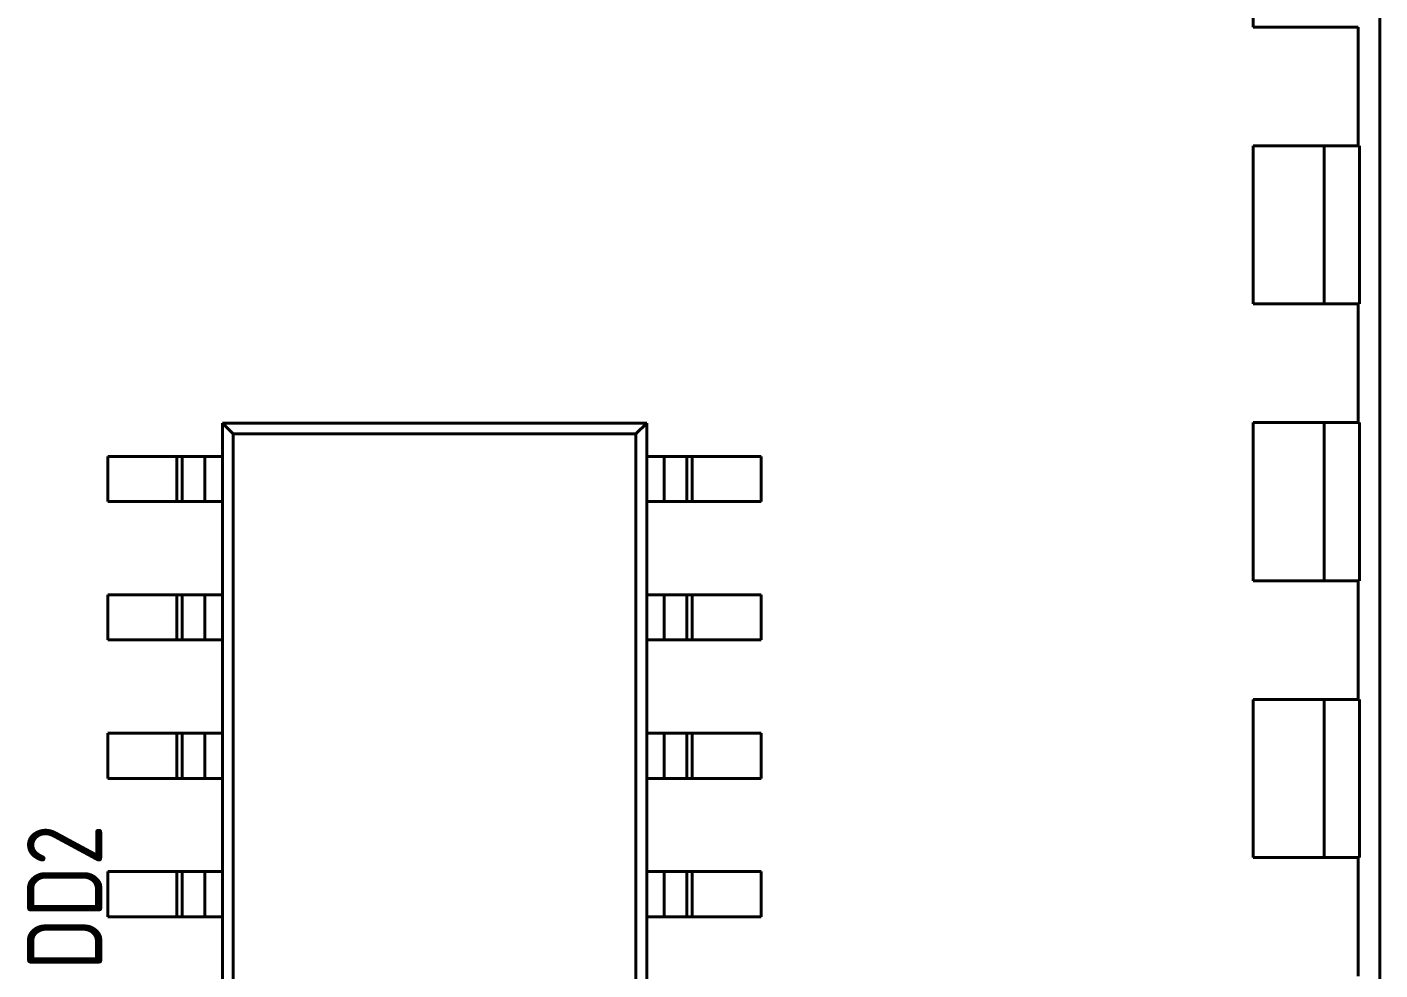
# Model space of a CAD drawing. Extents: x 193 to 1101, y 70 to 664.
# Drawn here: x 516.24 to 541.07, y 440.14 to 457.45 of the extents above; entities that cross this region are included whole.
import ezdxf

# ---------------------------------------------------------------- set-up
doc = ezdxf.new("R2010")
doc.units = 0
doc.header["$MEASUREMENT"] = 0
doc.layers.get('0').update_dxf_attribs({"linetype": 'CONTINUOUS'})
doc.layers.add('Основная', color=7, linetype='CONTINUOUS', lineweight=40)
doc.styles.add('GOST type A0', font='', dxfattribs={"oblique": 15, "height": 3.5})
doc.styles.get('GOST type A0').set_extended_font_data('GOST type A')

msp = doc.modelspace()

# ---------------------------------------------------------------- linework, layer by layer
at = {"layer": 'Основная'}
for p, q in [((541.072, 378.416), (541.072, 482.816)), ((541.072, 378.416), (541.072, 482.816)), ((538.746, 460.346), (538.746, 457.446)), ((538.746, 460.346), (538.746, 457.446)), ((538.746, 457.446), (540.672, 457.446)), ((538.746, 457.446), (540.672, 457.446)), ((540.672, 457.446), (540.672, 455.266)), ((540.672, 457.446), (540.672, 455.266)), ((540.672, 457.446), (540.672, 455.266)), ((540.672, 457.446), (540.672, 455.266)), ((540.672, 455.266), (538.746, 455.266)), ((538.746, 455.266), (538.746, 452.366)), ((538.746, 455.266), (538.79, 455.266)), ((538.746, 452.366), (538.746, 455.266)), ((540.672, 455.266), (538.746, 455.266)), ((538.746, 455.266), (538.746, 452.366)), ((538.746, 455.266), (538.79, 455.266)), ((538.746, 452.366), (538.746, 455.266)), ((538.79, 455.266), (538.92, 455.266)), ((538.79, 455.266), (538.92, 455.266)), ((538.92, 455.266), (539.128, 455.266)), ((538.92, 455.266), (539.128, 455.266)), ((539.128, 455.266), (539.396, 455.266)), ((539.128, 455.266), (539.396, 455.266)), ((539.396, 455.266), (539.71, 455.266)), ((539.396, 455.266), (539.71, 455.266)), ((539.71, 455.266), (540.046, 455.266)), ((539.71, 455.266), (540.046, 455.266)), ((540.046, 455.266), (540.698, 455.266)), ((540.046, 452.366), (540.046, 455.266)), ((540.046, 455.266), (540.698, 455.266)), ((540.046, 452.366), (540.046, 455.266)), ((540.698, 452.366), (540.698, 455.266)), ((540.698, 452.366), (540.698, 455.266)), ((538.746, 452.366), (540.672, 452.366)), ((538.746, 452.366), (538.79, 452.366)), ((538.746, 452.366), (540.672, 452.366)), ((538.746, 452.366), (538.79, 452.366)), ((538.79, 452.366), (538.92, 452.366)), ((538.79, 452.366), (538.92, 452.366)), ((538.92, 452.366), (539.128, 452.366)), ((538.92, 452.366), (539.128, 452.366)), ((539.128, 452.366), (539.396, 452.366)), ((539.128, 452.366), (539.396, 452.366)), ((539.396, 452.366), (539.71, 452.366)), ((539.396, 452.366), (539.71, 452.366)), ((539.71, 452.366), (540.046, 452.366)), ((539.71, 452.366), (540.046, 452.366)), ((540.046, 452.366), (540.698, 452.366)), ((540.046, 452.366), (540.698, 452.366)), ((540.672, 452.366), (540.672, 450.186)), ((540.672, 452.366), (540.672, 450.186)), ((540.672, 452.366), (540.672, 450.186)), ((540.672, 452.366), (540.672, 450.186)), ((540.672, 450.186), (538.746, 450.186)), ((538.746, 450.186), (538.746, 447.286)), ((538.746, 450.186), (538.79, 450.186)), ((538.746, 450.186), (538.746, 447.286)), ((540.672, 450.186), (538.746, 450.186)), ((538.746, 450.186), (538.746, 447.286)), ((538.746, 450.186), (538.79, 450.186)), ((538.746, 450.186), (538.746, 447.286)), ((538.79, 450.186), (538.92, 450.186)), ((538.79, 450.186), (538.92, 450.186)), ((538.92, 450.186), (539.128, 450.186)), ((538.92, 450.186), (539.128, 450.186)), ((539.128, 450.186), (539.396, 450.186)), ((539.128, 450.186), (539.396, 450.186)), ((539.396, 450.186), (539.71, 450.186)), ((539.396, 450.186), (539.71, 450.186)), ((539.71, 450.186), (540.046, 450.186)), ((539.71, 450.186), (540.046, 450.186)), ((540.046, 450.186), (540.698, 450.186)), ((540.046, 450.186), (540.046, 447.286)), ((540.046, 450.186), (540.698, 450.186)), ((540.046, 450.186), (540.046, 447.286)), ((540.698, 450.186), (540.698, 447.286)), ((540.698, 450.186), (540.698, 447.286)), ((527.616, 450.178), (519.826, 450.178)), ((519.826, 450.178), (519.826, 449.568)), ((519.826, 450.178), (520.024, 449.978)), ((519.826, 450.178), (527.616, 450.178)), ((519.826, 432.888), (519.826, 450.178)), ((527.616, 450.178), (519.826, 450.178)), ((519.826, 450.178), (519.826, 449.568)), ((519.826, 450.178), (520.024, 449.978)), ((519.826, 450.178), (527.616, 450.178)), ((519.826, 432.888), (519.826, 450.178)), ((520.024, 433.086), (520.024, 449.978)), ((520.024, 449.978), (527.416, 449.978)), ((520.024, 433.086), (520.024, 449.978)), ((520.024, 449.978), (527.416, 449.978)), ((527.416, 449.978), (527.616, 450.178)), ((527.416, 449.978), (527.616, 450.178)), ((527.416, 433.086), (527.416, 449.978)), ((527.416, 433.086), (527.416, 449.978)), ((527.616, 449.568), (527.616, 450.178)), ((527.616, 432.888), (527.616, 450.178)), ((527.616, 449.568), (527.616, 450.178)), ((527.616, 432.888), (527.616, 450.178)), ((517.726, 449.568), (517.726, 448.738)), ((518.99, 449.568), (517.726, 449.568)), ((517.726, 449.568), (517.726, 448.738)), ((517.726, 449.568), (518.99, 449.568)), ((517.726, 449.568), (517.726, 448.738)), ((518.99, 449.568), (517.726, 449.568)), ((517.726, 449.568), (517.726, 448.738)), ((517.726, 449.568), (518.99, 449.568)), ((519.09, 449.568), (518.99, 449.568)), ((518.99, 449.568), (519.016, 449.568)), ((518.99, 449.568), (518.99, 448.738)), ((519.09, 449.568), (518.99, 449.568)), ((518.99, 449.568), (519.016, 449.568)), ((518.99, 449.568), (518.99, 448.738)), ((519.016, 449.568), (519.04, 449.568)), ((519.016, 449.568), (519.04, 449.568)), ((519.04, 449.568), (519.06, 449.568)), ((519.04, 449.568), (519.06, 449.568)), ((519.06, 449.568), (519.076, 449.568)), ((519.06, 449.568), (519.076, 449.568)), ((519.076, 449.568), (519.086, 449.568)), ((519.076, 449.568), (519.086, 449.568)), ((519.086, 449.568), (519.09, 449.568)), ((519.086, 449.568), (519.09, 449.568)), ((519.506, 449.568), (519.09, 449.568)), ((519.09, 449.568), (519.09, 448.738)), ((519.09, 449.568), (519.104, 449.568)), ((519.506, 449.568), (519.09, 449.568)), ((519.09, 449.568), (519.09, 448.738)), ((519.09, 449.568), (519.104, 449.568)), ((519.104, 449.568), (519.146, 449.568)), ((519.104, 449.568), (519.146, 449.568)), ((519.146, 449.568), (519.212, 449.568)), ((519.146, 449.568), (519.212, 449.568)), ((519.212, 449.568), (519.298, 449.568)), ((519.212, 449.568), (519.298, 449.568)), ((519.298, 449.568), (519.398, 449.568)), ((519.298, 449.568), (519.398, 449.568)), ((519.398, 449.568), (519.506, 449.568)), ((519.398, 449.568), (519.506, 449.568)), ((519.826, 449.568), (519.506, 449.568)), ((519.506, 449.568), (519.826, 449.568)), ((519.506, 449.568), (519.506, 448.738)), ((519.826, 449.568), (519.506, 449.568)), ((519.506, 449.568), (519.826, 449.568)), ((519.506, 449.568), (519.506, 448.738)), ((519.826, 449.568), (519.826, 448.738)), ((519.826, 449.568), (519.826, 448.738)), ((527.936, 449.568), (527.616, 449.568)), ((527.616, 449.568), (527.936, 449.568)), ((527.616, 449.568), (527.616, 448.738)), ((527.936, 449.568), (527.616, 449.568)), ((527.616, 449.568), (527.936, 449.568)), ((527.616, 449.568), (527.616, 448.738)), ((528.35, 449.568), (527.936, 449.568)), ((527.936, 449.568), (528.042, 449.568)), ((527.936, 449.568), (527.936, 448.738)), ((528.35, 449.568), (527.936, 449.568)), ((527.936, 449.568), (528.042, 449.568)), ((527.936, 449.568), (527.936, 448.738)), ((528.042, 449.568), (528.142, 449.568)), ((528.042, 449.568), (528.142, 449.568)), ((528.142, 449.568), (528.228, 449.568)), ((528.142, 449.568), (528.228, 449.568)), ((528.228, 449.568), (528.294, 449.568)), ((528.228, 449.568), (528.294, 449.568)), ((528.294, 449.568), (528.336, 449.568)), ((528.294, 449.568), (528.336, 449.568)), ((528.336, 449.568), (528.35, 449.568)), ((528.336, 449.568), (528.35, 449.568)), ((528.45, 449.568), (528.35, 449.568)), ((528.35, 449.568), (528.354, 449.568)), ((528.35, 449.568), (528.35, 448.738)), ((528.45, 449.568), (528.35, 449.568)), ((528.35, 449.568), (528.354, 449.568)), ((528.35, 449.568), (528.35, 448.738)), ((528.354, 449.568), (528.364, 449.568)), ((528.354, 449.568), (528.364, 449.568)), ((528.364, 449.568), (528.38, 449.568)), ((528.364, 449.568), (528.38, 449.568)), ((528.38, 449.568), (528.4, 449.568)), ((528.38, 449.568), (528.4, 449.568)), ((528.4, 449.568), (528.424, 449.568)), ((528.4, 449.568), (528.424, 449.568)), ((528.424, 449.568), (528.45, 449.568)), ((528.424, 449.568), (528.45, 449.568)), ((529.716, 449.568), (528.45, 449.568)), ((528.45, 449.568), (529.716, 449.568)), ((528.45, 449.568), (528.45, 448.738)), ((529.716, 449.568), (528.45, 449.568)), ((528.45, 449.568), (529.716, 449.568)), ((528.45, 449.568), (528.45, 448.738)), ((529.716, 448.738), (529.716, 449.568)), ((529.716, 449.568), (529.716, 448.738)), ((529.716, 448.738), (529.716, 449.568)), ((529.716, 449.568), (529.716, 448.738)), ((517.726, 448.738), (518.99, 448.738)), ((517.726, 448.738), (518.99, 448.738)), ((517.726, 448.738), (518.99, 448.738)), ((517.726, 448.738), (518.99, 448.738)), ((518.99, 448.738), (519.09, 448.738)), ((518.99, 448.738), (519.016, 448.738)), ((518.99, 448.738), (519.09, 448.738)), ((518.99, 448.738), (519.016, 448.738)), ((519.016, 448.738), (519.04, 448.738)), ((519.016, 448.738), (519.04, 448.738)), ((519.04, 448.738), (519.06, 448.738)), ((519.04, 448.738), (519.06, 448.738)), ((519.06, 448.738), (519.076, 448.738)), ((519.06, 448.738), (519.076, 448.738)), ((519.076, 448.738), (519.086, 448.738)), ((519.076, 448.738), (519.086, 448.738)), ((519.086, 448.738), (519.09, 448.738)), ((519.086, 448.738), (519.09, 448.738)), ((519.09, 448.738), (519.506, 448.738)), ((519.09, 448.738), (519.104, 448.738)), ((519.09, 448.738), (519.506, 448.738)), ((519.09, 448.738), (519.104, 448.738)), ((519.104, 448.738), (519.146, 448.738)), ((519.104, 448.738), (519.146, 448.738)), ((519.146, 448.738), (519.212, 448.738)), ((519.146, 448.738), (519.212, 448.738)), ((519.212, 448.738), (519.298, 448.738)), ((519.212, 448.738), (519.298, 448.738)), ((519.298, 448.738), (519.398, 448.738)), ((519.298, 448.738), (519.398, 448.738)), ((519.398, 448.738), (519.506, 448.738)), ((519.398, 448.738), (519.506, 448.738)), ((519.506, 448.738), (519.826, 448.738)), ((519.506, 448.738), (519.826, 448.738)), ((519.506, 448.738), (519.826, 448.738)), ((519.506, 448.738), (519.826, 448.738)), ((519.826, 448.738), (519.826, 447.028)), ((519.826, 448.738), (519.826, 447.028)), ((527.616, 447.028), (527.616, 448.738)), ((527.616, 448.738), (527.936, 448.738)), ((527.616, 448.738), (527.936, 448.738)), ((527.616, 447.028), (527.616, 448.738)), ((527.616, 448.738), (527.936, 448.738)), ((527.616, 448.738), (527.936, 448.738)), ((527.936, 448.738), (528.35, 448.738)), ((527.936, 448.738), (528.042, 448.738)), ((527.936, 448.738), (528.35, 448.738)), ((527.936, 448.738), (528.042, 448.738)), ((528.042, 448.738), (528.142, 448.738)), ((528.042, 448.738), (528.142, 448.738)), ((528.142, 448.738), (528.228, 448.738)), ((528.142, 448.738), (528.228, 448.738)), ((528.228, 448.738), (528.294, 448.738)), ((528.228, 448.738), (528.294, 448.738)), ((528.294, 448.738), (528.336, 448.738)), ((528.294, 448.738), (528.336, 448.738)), ((528.336, 448.738), (528.35, 448.738)), ((528.336, 448.738), (528.35, 448.738)), ((528.35, 448.738), (528.45, 448.738)), ((528.35, 448.738), (528.354, 448.738)), ((528.35, 448.738), (528.45, 448.738)), ((528.35, 448.738), (528.354, 448.738)), ((528.354, 448.738), (528.364, 448.738)), ((528.354, 448.738), (528.364, 448.738)), ((528.364, 448.738), (528.38, 448.738)), ((528.364, 448.738), (528.38, 448.738)), ((528.38, 448.738), (528.4, 448.738)), ((528.38, 448.738), (528.4, 448.738)), ((528.4, 448.738), (528.424, 448.738)), ((528.4, 448.738), (528.424, 448.738)), ((528.424, 448.738), (528.45, 448.738)), ((528.424, 448.738), (528.45, 448.738)), ((528.45, 448.738), (529.716, 448.738)), ((528.45, 448.738), (529.716, 448.738)), ((528.45, 448.738), (529.716, 448.738)), ((528.45, 448.738), (529.716, 448.738)), ((538.746, 447.286), (540.672, 447.286)), ((538.746, 447.286), (538.79, 447.286)), ((538.746, 447.286), (540.672, 447.286)), ((538.746, 447.286), (538.79, 447.286)), ((538.79, 447.286), (538.92, 447.286)), ((538.79, 447.286), (538.92, 447.286)), ((538.92, 447.286), (539.128, 447.286)), ((538.92, 447.286), (539.128, 447.286)), ((539.128, 447.286), (539.396, 447.286)), ((539.128, 447.286), (539.396, 447.286)), ((539.396, 447.286), (539.71, 447.286)), ((539.396, 447.286), (539.71, 447.286)), ((539.71, 447.286), (540.046, 447.286)), ((539.71, 447.286), (540.046, 447.286)), ((540.046, 447.286), (540.698, 447.286)), ((540.046, 447.286), (540.698, 447.286)), ((540.672, 447.286), (540.672, 445.106)), ((540.672, 447.286), (540.672, 445.106)), ((540.672, 447.286), (540.672, 445.106)), ((540.672, 447.286), (540.672, 445.106)), ((518.99, 447.028), (517.726, 447.028)), ((517.726, 447.028), (517.726, 446.198)), ((517.726, 447.028), (517.726, 446.198)), ((517.726, 447.028), (518.99, 447.028)), ((518.99, 447.028), (517.726, 447.028)), ((517.726, 447.028), (517.726, 446.198)), ((517.726, 447.028), (517.726, 446.198)), ((517.726, 447.028), (518.99, 447.028)), ((519.09, 447.028), (518.99, 447.028)), ((518.99, 447.028), (519.016, 447.028)), ((518.99, 447.028), (518.99, 446.198)), ((519.09, 447.028), (518.99, 447.028)), ((518.99, 447.028), (519.016, 447.028)), ((518.99, 447.028), (518.99, 446.198)), ((519.016, 447.028), (519.04, 447.028)), ((519.016, 447.028), (519.04, 447.028)), ((519.04, 447.028), (519.06, 447.028)), ((519.04, 447.028), (519.06, 447.028)), ((519.06, 447.028), (519.076, 447.028)), ((519.06, 447.028), (519.076, 447.028)), ((519.076, 447.028), (519.086, 447.028)), ((519.076, 447.028), (519.086, 447.028)), ((519.086, 447.028), (519.09, 447.028)), ((519.086, 447.028), (519.09, 447.028)), ((519.506, 447.028), (519.09, 447.028)), ((519.09, 447.028), (519.09, 446.198)), ((519.09, 447.028), (519.104, 447.028)), ((519.506, 447.028), (519.09, 447.028)), ((519.09, 447.028), (519.09, 446.198)), ((519.09, 447.028), (519.104, 447.028)), ((519.104, 447.028), (519.146, 447.028)), ((519.104, 447.028), (519.146, 447.028)), ((519.146, 447.028), (519.212, 447.028)), ((519.146, 447.028), (519.212, 447.028)), ((519.212, 447.028), (519.298, 447.028)), ((519.212, 447.028), (519.298, 447.028)), ((519.298, 447.028), (519.398, 447.028)), ((519.298, 447.028), (519.398, 447.028)), ((519.398, 447.028), (519.506, 447.028)), ((519.398, 447.028), (519.506, 447.028)), ((519.826, 447.028), (519.506, 447.028)), ((519.506, 447.028), (519.826, 447.028)), ((519.506, 447.028), (519.506, 446.198)), ((519.826, 447.028), (519.506, 447.028)), ((519.506, 447.028), (519.826, 447.028)), ((519.506, 447.028), (519.506, 446.198)), ((519.826, 446.198), (519.826, 447.028)), ((519.826, 446.198), (519.826, 447.028)), ((527.936, 447.028), (527.616, 447.028)), ((527.616, 447.028), (527.936, 447.028)), ((527.616, 446.198), (527.616, 447.028)), ((527.936, 447.028), (527.616, 447.028)), ((527.616, 447.028), (527.936, 447.028)), ((527.616, 446.198), (527.616, 447.028)), ((528.35, 447.028), (527.936, 447.028)), ((527.936, 447.028), (528.042, 447.028)), ((527.936, 447.028), (527.936, 446.198)), ((528.35, 447.028), (527.936, 447.028)), ((527.936, 447.028), (528.042, 447.028)), ((527.936, 447.028), (527.936, 446.198)), ((528.042, 447.028), (528.142, 447.028)), ((528.042, 447.028), (528.142, 447.028)), ((528.142, 447.028), (528.228, 447.028)), ((528.142, 447.028), (528.228, 447.028)), ((528.228, 447.028), (528.294, 447.028)), ((528.228, 447.028), (528.294, 447.028)), ((528.294, 447.028), (528.336, 447.028)), ((528.294, 447.028), (528.336, 447.028)), ((528.336, 447.028), (528.35, 447.028)), ((528.336, 447.028), (528.35, 447.028)), ((528.45, 447.028), (528.35, 447.028)), ((528.35, 447.028), (528.354, 447.028)), ((528.35, 447.028), (528.35, 446.198)), ((528.45, 447.028), (528.35, 447.028)), ((528.35, 447.028), (528.354, 447.028)), ((528.35, 447.028), (528.35, 446.198)), ((528.354, 447.028), (528.364, 447.028)), ((528.354, 447.028), (528.364, 447.028)), ((528.364, 447.028), (528.38, 447.028)), ((528.364, 447.028), (528.38, 447.028)), ((528.38, 447.028), (528.4, 447.028)), ((528.38, 447.028), (528.4, 447.028)), ((528.4, 447.028), (528.424, 447.028)), ((528.4, 447.028), (528.424, 447.028)), ((528.424, 447.028), (528.45, 447.028)), ((528.424, 447.028), (528.45, 447.028)), ((529.716, 447.028), (528.45, 447.028)), ((528.45, 447.028), (529.716, 447.028)), ((528.45, 447.028), (528.45, 446.198)), ((529.716, 447.028), (528.45, 447.028)), ((528.45, 447.028), (529.716, 447.028)), ((528.45, 447.028), (528.45, 446.198)), ((529.716, 446.198), (529.716, 447.028)), ((529.716, 447.028), (529.716, 446.198)), ((529.716, 446.198), (529.716, 447.028)), ((529.716, 447.028), (529.716, 446.198)), ((517.726, 446.198), (518.99, 446.198)), ((517.726, 446.198), (518.99, 446.198)), ((517.726, 446.198), (518.99, 446.198)), ((517.726, 446.198), (518.99, 446.198)), ((518.99, 446.198), (519.09, 446.198)), ((518.99, 446.198), (519.016, 446.198)), ((518.99, 446.198), (519.09, 446.198)), ((518.99, 446.198), (519.016, 446.198)), ((519.016, 446.198), (519.04, 446.198)), ((519.016, 446.198), (519.04, 446.198)), ((519.04, 446.198), (519.06, 446.198)), ((519.04, 446.198), (519.06, 446.198)), ((519.06, 446.198), (519.076, 446.198)), ((519.06, 446.198), (519.076, 446.198)), ((519.076, 446.198), (519.086, 446.198)), ((519.076, 446.198), (519.086, 446.198)), ((519.086, 446.198), (519.09, 446.198)), ((519.086, 446.198), (519.09, 446.198)), ((519.09, 446.198), (519.506, 446.198)), ((519.09, 446.198), (519.104, 446.198)), ((519.09, 446.198), (519.506, 446.198)), ((519.09, 446.198), (519.104, 446.198)), ((519.104, 446.198), (519.146, 446.198)), ((519.104, 446.198), (519.146, 446.198)), ((519.146, 446.198), (519.212, 446.198)), ((519.146, 446.198), (519.212, 446.198)), ((519.212, 446.198), (519.298, 446.198)), ((519.212, 446.198), (519.298, 446.198)), ((519.298, 446.198), (519.398, 446.198)), ((519.298, 446.198), (519.398, 446.198)), ((519.398, 446.198), (519.506, 446.198)), ((519.398, 446.198), (519.506, 446.198)), ((519.506, 446.198), (519.826, 446.198)), ((519.506, 446.198), (519.826, 446.198)), ((519.506, 446.198), (519.826, 446.198)), ((519.506, 446.198), (519.826, 446.198)), ((519.826, 446.198), (519.826, 444.488)), ((519.826, 446.198), (519.826, 444.488)), ((527.616, 444.488), (527.616, 446.198)), ((527.616, 446.198), (527.936, 446.198)), ((527.616, 446.198), (527.936, 446.198)), ((527.616, 444.488), (527.616, 446.198)), ((527.616, 446.198), (527.936, 446.198)), ((527.616, 446.198), (527.936, 446.198)), ((527.936, 446.198), (528.35, 446.198)), ((527.936, 446.198), (528.042, 446.198)), ((527.936, 446.198), (528.35, 446.198)), ((527.936, 446.198), (528.042, 446.198)), ((528.042, 446.198), (528.142, 446.198)), ((528.042, 446.198), (528.142, 446.198)), ((528.142, 446.198), (528.228, 446.198)), ((528.142, 446.198), (528.228, 446.198)), ((528.228, 446.198), (528.294, 446.198)), ((528.228, 446.198), (528.294, 446.198)), ((528.294, 446.198), (528.336, 446.198)), ((528.294, 446.198), (528.336, 446.198)), ((528.336, 446.198), (528.35, 446.198)), ((528.336, 446.198), (528.35, 446.198)), ((528.35, 446.198), (528.45, 446.198)), ((528.35, 446.198), (528.354, 446.198)), ((528.35, 446.198), (528.45, 446.198)), ((528.35, 446.198), (528.354, 446.198)), ((528.354, 446.198), (528.364, 446.198)), ((528.354, 446.198), (528.364, 446.198)), ((528.364, 446.198), (528.38, 446.198)), ((528.364, 446.198), (528.38, 446.198)), ((528.38, 446.198), (528.4, 446.198)), ((528.38, 446.198), (528.4, 446.198)), ((528.4, 446.198), (528.424, 446.198)), ((528.4, 446.198), (528.424, 446.198)), ((528.424, 446.198), (528.45, 446.198)), ((528.424, 446.198), (528.45, 446.198)), ((528.45, 446.198), (529.716, 446.198)), ((528.45, 446.198), (529.716, 446.198)), ((528.45, 446.198), (529.716, 446.198)), ((528.45, 446.198), (529.716, 446.198)), ((540.672, 445.106), (538.746, 445.106)), ((538.746, 445.106), (538.746, 442.206)), ((538.746, 445.106), (538.79, 445.106)), ((538.746, 445.106), (538.746, 442.206)), ((540.672, 445.106), (538.746, 445.106)), ((538.746, 445.106), (538.746, 442.206)), ((538.746, 445.106), (538.79, 445.106)), ((538.746, 445.106), (538.746, 442.206)), ((538.79, 445.106), (538.92, 445.106)), ((538.79, 445.106), (538.92, 445.106)), ((538.92, 445.106), (539.128, 445.106)), ((538.92, 445.106), (539.128, 445.106)), ((539.128, 445.106), (539.396, 445.106)), ((539.128, 445.106), (539.396, 445.106)), ((539.396, 445.106), (539.71, 445.106)), ((539.396, 445.106), (539.71, 445.106)), ((539.71, 445.106), (540.046, 445.106)), ((539.71, 445.106), (540.046, 445.106)), ((540.046, 445.106), (540.698, 445.106)), ((540.046, 445.106), (540.046, 442.206)), ((540.046, 445.106), (540.698, 445.106)), ((540.046, 445.106), (540.046, 442.206)), ((540.698, 445.106), (540.698, 442.206)), ((540.698, 445.106), (540.698, 442.206)), ((518.99, 444.488), (517.726, 444.488)), ((517.726, 444.488), (517.726, 443.658)), ((517.726, 444.488), (517.726, 443.658)), ((517.726, 444.488), (518.99, 444.488)), ((518.99, 444.488), (517.726, 444.488)), ((517.726, 444.488), (517.726, 443.658)), ((517.726, 444.488), (517.726, 443.658)), ((517.726, 444.488), (518.99, 444.488)), ((519.09, 444.488), (518.99, 444.488)), ((518.99, 444.488), (519.016, 444.488)), ((518.99, 444.488), (518.99, 443.658)), ((519.09, 444.488), (518.99, 444.488)), ((518.99, 444.488), (519.016, 444.488)), ((518.99, 444.488), (518.99, 443.658)), ((519.016, 444.488), (519.04, 444.488)), ((519.016, 444.488), (519.04, 444.488)), ((519.04, 444.488), (519.06, 444.488)), ((519.04, 444.488), (519.06, 444.488)), ((519.06, 444.488), (519.076, 444.488)), ((519.06, 444.488), (519.076, 444.488)), ((519.076, 444.488), (519.086, 444.488)), ((519.076, 444.488), (519.086, 444.488)), ((519.086, 444.488), (519.09, 444.488)), ((519.086, 444.488), (519.09, 444.488)), ((519.506, 444.488), (519.09, 444.488)), ((519.09, 444.488), (519.09, 443.658)), ((519.09, 444.488), (519.104, 444.488)), ((519.506, 444.488), (519.09, 444.488)), ((519.09, 444.488), (519.09, 443.658)), ((519.09, 444.488), (519.104, 444.488)), ((519.104, 444.488), (519.146, 444.488)), ((519.104, 444.488), (519.146, 444.488)), ((519.146, 444.488), (519.212, 444.488)), ((519.146, 444.488), (519.212, 444.488)), ((519.212, 444.488), (519.298, 444.488)), ((519.212, 444.488), (519.298, 444.488)), ((519.298, 444.488), (519.398, 444.488)), ((519.298, 444.488), (519.398, 444.488)), ((519.398, 444.488), (519.506, 444.488)), ((519.398, 444.488), (519.506, 444.488)), ((519.826, 444.488), (519.506, 444.488)), ((519.506, 444.488), (519.826, 444.488)), ((519.506, 444.488), (519.506, 443.658)), ((519.826, 444.488), (519.506, 444.488)), ((519.506, 444.488), (519.826, 444.488)), ((519.506, 444.488), (519.506, 443.658)), ((519.826, 444.488), (519.826, 443.658)), ((519.826, 444.488), (519.826, 443.658)), ((527.936, 444.488), (527.616, 444.488)), ((527.616, 444.488), (527.936, 444.488)), ((527.616, 444.488), (527.616, 443.658)), ((527.936, 444.488), (527.616, 444.488)), ((527.616, 444.488), (527.936, 444.488)), ((527.616, 444.488), (527.616, 443.658)), ((528.35, 444.488), (527.936, 444.488)), ((527.936, 444.488), (528.042, 444.488)), ((527.936, 444.488), (527.936, 443.658)), ((528.35, 444.488), (527.936, 444.488)), ((527.936, 444.488), (528.042, 444.488)), ((527.936, 444.488), (527.936, 443.658)), ((528.042, 444.488), (528.142, 444.488)), ((528.042, 444.488), (528.142, 444.488)), ((528.142, 444.488), (528.228, 444.488)), ((528.142, 444.488), (528.228, 444.488)), ((528.228, 444.488), (528.294, 444.488)), ((528.228, 444.488), (528.294, 444.488)), ((528.294, 444.488), (528.336, 444.488)), ((528.294, 444.488), (528.336, 444.488)), ((528.336, 444.488), (528.35, 444.488)), ((528.336, 444.488), (528.35, 444.488)), ((528.45, 444.488), (528.35, 444.488)), ((528.35, 444.488), (528.354, 444.488)), ((528.35, 444.488), (528.35, 443.658)), ((528.45, 444.488), (528.35, 444.488)), ((528.35, 444.488), (528.354, 444.488)), ((528.35, 444.488), (528.35, 443.658)), ((528.354, 444.488), (528.364, 444.488)), ((528.354, 444.488), (528.364, 444.488)), ((528.364, 444.488), (528.38, 444.488)), ((528.364, 444.488), (528.38, 444.488)), ((528.38, 444.488), (528.4, 444.488)), ((528.38, 444.488), (528.4, 444.488)), ((528.4, 444.488), (528.424, 444.488)), ((528.4, 444.488), (528.424, 444.488)), ((528.424, 444.488), (528.45, 444.488)), ((528.424, 444.488), (528.45, 444.488)), ((529.716, 444.488), (528.45, 444.488)), ((528.45, 444.488), (529.716, 444.488)), ((528.45, 444.488), (528.45, 443.658)), ((529.716, 444.488), (528.45, 444.488)), ((528.45, 444.488), (529.716, 444.488)), ((528.45, 444.488), (528.45, 443.658)), ((529.716, 443.658), (529.716, 444.488)), ((529.716, 444.488), (529.716, 443.658)), ((529.716, 443.658), (529.716, 444.488)), ((529.716, 444.488), (529.716, 443.658)), ((517.726, 443.658), (518.99, 443.658)), ((517.726, 443.658), (518.99, 443.658)), ((517.726, 443.658), (518.99, 443.658)), ((517.726, 443.658), (518.99, 443.658)), ((518.99, 443.658), (519.09, 443.658)), ((518.99, 443.658), (519.016, 443.658)), ((518.99, 443.658), (519.09, 443.658)), ((518.99, 443.658), (519.016, 443.658)), ((519.016, 443.658), (519.04, 443.658)), ((519.016, 443.658), (519.04, 443.658)), ((519.04, 443.658), (519.06, 443.658)), ((519.04, 443.658), (519.06, 443.658)), ((519.06, 443.658), (519.076, 443.658)), ((519.06, 443.658), (519.076, 443.658)), ((519.076, 443.658), (519.086, 443.658)), ((519.076, 443.658), (519.086, 443.658)), ((519.086, 443.658), (519.09, 443.658)), ((519.086, 443.658), (519.09, 443.658)), ((519.09, 443.658), (519.506, 443.658)), ((519.09, 443.658), (519.104, 443.658)), ((519.09, 443.658), (519.506, 443.658)), ((519.09, 443.658), (519.104, 443.658)), ((519.104, 443.658), (519.146, 443.658)), ((519.104, 443.658), (519.146, 443.658)), ((519.146, 443.658), (519.212, 443.658)), ((519.146, 443.658), (519.212, 443.658)), ((519.212, 443.658), (519.298, 443.658)), ((519.212, 443.658), (519.298, 443.658)), ((519.298, 443.658), (519.398, 443.658)), ((519.298, 443.658), (519.398, 443.658)), ((519.398, 443.658), (519.506, 443.658)), ((519.398, 443.658), (519.506, 443.658)), ((519.506, 443.658), (519.826, 443.658)), ((519.506, 443.658), (519.826, 443.658)), ((519.506, 443.658), (519.826, 443.658)), ((519.506, 443.658), (519.826, 443.658)), ((519.826, 443.658), (519.826, 441.948)), ((519.826, 443.658), (519.826, 441.948)), ((527.616, 441.948), (527.616, 443.658)), ((527.616, 443.658), (527.936, 443.658)), ((527.616, 443.658), (527.936, 443.658)), ((527.616, 441.948), (527.616, 443.658)), ((527.616, 443.658), (527.936, 443.658)), ((527.616, 443.658), (527.936, 443.658)), ((527.936, 443.658), (528.35, 443.658)), ((527.936, 443.658), (528.042, 443.658)), ((527.936, 443.658), (528.35, 443.658)), ((527.936, 443.658), (528.042, 443.658)), ((528.042, 443.658), (528.142, 443.658)), ((528.042, 443.658), (528.142, 443.658)), ((528.142, 443.658), (528.228, 443.658)), ((528.142, 443.658), (528.228, 443.658)), ((528.228, 443.658), (528.294, 443.658)), ((528.228, 443.658), (528.294, 443.658)), ((528.294, 443.658), (528.336, 443.658)), ((528.294, 443.658), (528.336, 443.658)), ((528.336, 443.658), (528.35, 443.658)), ((528.336, 443.658), (528.35, 443.658)), ((528.35, 443.658), (528.45, 443.658)), ((528.35, 443.658), (528.354, 443.658)), ((528.35, 443.658), (528.45, 443.658)), ((528.35, 443.658), (528.354, 443.658)), ((528.354, 443.658), (528.364, 443.658)), ((528.354, 443.658), (528.364, 443.658)), ((528.364, 443.658), (528.38, 443.658)), ((528.364, 443.658), (528.38, 443.658)), ((528.38, 443.658), (528.4, 443.658)), ((528.38, 443.658), (528.4, 443.658)), ((528.4, 443.658), (528.424, 443.658)), ((528.4, 443.658), (528.424, 443.658)), ((528.424, 443.658), (528.45, 443.658)), ((528.424, 443.658), (528.45, 443.658)), ((528.45, 443.658), (529.716, 443.658)), ((528.45, 443.658), (529.716, 443.658)), ((528.45, 443.658), (529.716, 443.658)), ((528.45, 443.658), (529.716, 443.658)), ((538.746, 442.206), (540.672, 442.206)), ((538.746, 442.206), (538.79, 442.206)), ((538.746, 442.206), (540.672, 442.206)), ((538.746, 442.206), (538.79, 442.206)), ((538.79, 442.206), (538.92, 442.206)), ((538.79, 442.206), (538.92, 442.206)), ((538.92, 442.206), (539.128, 442.206)), ((538.92, 442.206), (539.128, 442.206)), ((539.128, 442.206), (539.396, 442.206)), ((539.128, 442.206), (539.396, 442.206)), ((539.396, 442.206), (539.71, 442.206)), ((539.396, 442.206), (539.71, 442.206)), ((539.71, 442.206), (540.046, 442.206)), ((539.71, 442.206), (540.046, 442.206)), ((540.046, 442.206), (540.698, 442.206)), ((540.046, 442.206), (540.698, 442.206)), ((540.672, 442.206), (540.672, 440.026)), ((540.672, 442.206), (540.672, 440.026)), ((540.672, 442.206), (540.672, 440.026)), ((540.672, 442.206), (540.672, 440.026)), ((518.99, 441.948), (517.726, 441.948)), ((517.726, 441.948), (517.726, 441.118)), ((517.726, 441.948), (517.726, 441.118)), ((517.726, 441.948), (518.99, 441.948)), ((518.99, 441.948), (517.726, 441.948)), ((517.726, 441.948), (517.726, 441.118)), ((517.726, 441.948), (517.726, 441.118)), ((517.726, 441.948), (518.99, 441.948)), ((519.09, 441.948), (518.99, 441.948)), ((518.99, 441.948), (519.016, 441.948)), ((518.99, 441.948), (518.99, 441.118)), ((519.09, 441.948), (518.99, 441.948)), ((518.99, 441.948), (519.016, 441.948)), ((518.99, 441.948), (518.99, 441.118)), ((519.016, 441.948), (519.04, 441.948)), ((519.016, 441.948), (519.04, 441.948)), ((519.04, 441.948), (519.06, 441.948)), ((519.04, 441.948), (519.06, 441.948)), ((519.06, 441.948), (519.076, 441.948)), ((519.06, 441.948), (519.076, 441.948)), ((519.076, 441.948), (519.086, 441.948)), ((519.076, 441.948), (519.086, 441.948)), ((519.086, 441.948), (519.09, 441.948)), ((519.086, 441.948), (519.09, 441.948)), ((519.506, 441.948), (519.09, 441.948)), ((519.09, 441.948), (519.09, 441.118)), ((519.09, 441.948), (519.104, 441.948)), ((519.506, 441.948), (519.09, 441.948)), ((519.09, 441.948), (519.09, 441.118)), ((519.09, 441.948), (519.104, 441.948)), ((519.104, 441.948), (519.146, 441.948)), ((519.104, 441.948), (519.146, 441.948)), ((519.146, 441.948), (519.212, 441.948)), ((519.146, 441.948), (519.212, 441.948)), ((519.212, 441.948), (519.298, 441.948)), ((519.212, 441.948), (519.298, 441.948)), ((519.298, 441.948), (519.398, 441.948)), ((519.298, 441.948), (519.398, 441.948)), ((519.398, 441.948), (519.506, 441.948)), ((519.398, 441.948), (519.506, 441.948)), ((519.826, 441.948), (519.506, 441.948)), ((519.506, 441.948), (519.826, 441.948)), ((519.506, 441.948), (519.506, 441.118)), ((519.826, 441.948), (519.506, 441.948)), ((519.506, 441.948), (519.826, 441.948)), ((519.506, 441.948), (519.506, 441.118)), ((519.826, 441.948), (519.826, 441.118)), ((519.826, 441.948), (519.826, 441.118)), ((527.936, 441.948), (527.616, 441.948)), ((527.616, 441.948), (527.936, 441.948)), ((527.616, 441.948), (527.616, 441.118)), ((527.936, 441.948), (527.616, 441.948)), ((527.616, 441.948), (527.936, 441.948)), ((527.616, 441.948), (527.616, 441.118)), ((528.35, 441.948), (527.936, 441.948)), ((527.936, 441.948), (528.042, 441.948)), ((527.936, 441.948), (527.936, 441.118)), ((528.35, 441.948), (527.936, 441.948)), ((527.936, 441.948), (528.042, 441.948)), ((527.936, 441.948), (527.936, 441.118)), ((528.042, 441.948), (528.142, 441.948)), ((528.042, 441.948), (528.142, 441.948)), ((528.142, 441.948), (528.228, 441.948)), ((528.142, 441.948), (528.228, 441.948)), ((528.228, 441.948), (528.294, 441.948)), ((528.228, 441.948), (528.294, 441.948)), ((528.294, 441.948), (528.336, 441.948)), ((528.294, 441.948), (528.336, 441.948)), ((528.336, 441.948), (528.35, 441.948)), ((528.336, 441.948), (528.35, 441.948)), ((528.45, 441.948), (528.35, 441.948)), ((528.35, 441.948), (528.354, 441.948)), ((528.35, 441.948), (528.35, 441.118)), ((528.45, 441.948), (528.35, 441.948)), ((528.35, 441.948), (528.354, 441.948)), ((528.35, 441.948), (528.35, 441.118)), ((528.354, 441.948), (528.364, 441.948)), ((528.354, 441.948), (528.364, 441.948)), ((528.364, 441.948), (528.38, 441.948)), ((528.364, 441.948), (528.38, 441.948)), ((528.38, 441.948), (528.4, 441.948)), ((528.38, 441.948), (528.4, 441.948)), ((528.4, 441.948), (528.424, 441.948)), ((528.4, 441.948), (528.424, 441.948)), ((528.424, 441.948), (528.45, 441.948)), ((528.424, 441.948), (528.45, 441.948)), ((529.716, 441.948), (528.45, 441.948)), ((528.45, 441.948), (529.716, 441.948)), ((528.45, 441.948), (528.45, 441.118)), ((529.716, 441.948), (528.45, 441.948)), ((528.45, 441.948), (529.716, 441.948)), ((528.45, 441.948), (528.45, 441.118)), ((529.716, 441.118), (529.716, 441.948)), ((529.716, 441.948), (529.716, 441.118)), ((529.716, 441.118), (529.716, 441.948)), ((529.716, 441.948), (529.716, 441.118)), ((517.726, 441.118), (518.99, 441.118)), ((517.726, 441.118), (518.99, 441.118)), ((517.726, 441.118), (518.99, 441.118)), ((517.726, 441.118), (518.99, 441.118)), ((518.99, 441.118), (519.09, 441.118)), ((518.99, 441.118), (519.016, 441.118)), ((518.99, 441.118), (519.09, 441.118)), ((518.99, 441.118), (519.016, 441.118)), ((519.016, 441.118), (519.04, 441.118)), ((519.016, 441.118), (519.04, 441.118)), ((519.04, 441.118), (519.06, 441.118)), ((519.04, 441.118), (519.06, 441.118)), ((519.06, 441.118), (519.076, 441.118)), ((519.06, 441.118), (519.076, 441.118)), ((519.076, 441.118), (519.086, 441.118)), ((519.076, 441.118), (519.086, 441.118)), ((519.086, 441.118), (519.09, 441.118)), ((519.086, 441.118), (519.09, 441.118)), ((519.09, 441.118), (519.506, 441.118)), ((519.09, 441.118), (519.104, 441.118)), ((519.09, 441.118), (519.506, 441.118)), ((519.09, 441.118), (519.104, 441.118)), ((519.104, 441.118), (519.146, 441.118)), ((519.104, 441.118), (519.146, 441.118)), ((519.146, 441.118), (519.212, 441.118)), ((519.146, 441.118), (519.212, 441.118)), ((519.212, 441.118), (519.298, 441.118)), ((519.212, 441.118), (519.298, 441.118)), ((519.298, 441.118), (519.398, 441.118)), ((519.298, 441.118), (519.398, 441.118)), ((519.398, 441.118), (519.506, 441.118)), ((519.398, 441.118), (519.506, 441.118)), ((519.506, 441.118), (519.826, 441.118)), ((519.506, 441.118), (519.826, 441.118)), ((519.506, 441.118), (519.826, 441.118)), ((519.506, 441.118), (519.826, 441.118)), ((519.826, 441.118), (519.826, 439.408)), ((519.826, 441.118), (519.826, 439.408)), ((527.616, 439.408), (527.616, 441.118)), ((527.616, 441.118), (527.936, 441.118)), ((527.616, 441.118), (527.936, 441.118)), ((527.616, 439.408), (527.616, 441.118)), ((527.616, 441.118), (527.936, 441.118)), ((527.616, 441.118), (527.936, 441.118)), ((527.936, 441.118), (528.35, 441.118)), ((527.936, 441.118), (528.042, 441.118)), ((527.936, 441.118), (528.35, 441.118)), ((527.936, 441.118), (528.042, 441.118)), ((528.042, 441.118), (528.142, 441.118)), ((528.042, 441.118), (528.142, 441.118)), ((528.142, 441.118), (528.228, 441.118)), ((528.142, 441.118), (528.228, 441.118)), ((528.228, 441.118), (528.294, 441.118)), ((528.228, 441.118), (528.294, 441.118)), ((528.294, 441.118), (528.336, 441.118)), ((528.294, 441.118), (528.336, 441.118)), ((528.336, 441.118), (528.35, 441.118)), ((528.336, 441.118), (528.35, 441.118)), ((528.35, 441.118), (528.45, 441.118)), ((528.35, 441.118), (528.354, 441.118)), ((528.35, 441.118), (528.45, 441.118)), ((528.35, 441.118), (528.354, 441.118)), ((528.354, 441.118), (528.364, 441.118)), ((528.354, 441.118), (528.364, 441.118)), ((528.364, 441.118), (528.38, 441.118)), ((528.364, 441.118), (528.38, 441.118)), ((528.38, 441.118), (528.4, 441.118)), ((528.38, 441.118), (528.4, 441.118)), ((528.4, 441.118), (528.424, 441.118)), ((528.4, 441.118), (528.424, 441.118)), ((528.424, 441.118), (528.45, 441.118)), ((528.424, 441.118), (528.45, 441.118)), ((528.45, 441.118), (529.716, 441.118)), ((528.45, 441.118), (529.716, 441.118)), ((528.45, 441.118), (529.716, 441.118)), ((528.45, 441.118), (529.716, 441.118))]:
    msp.add_line(p, q, dxfattribs=at)

# ---------------------------------------------------------------- texts
at = {"style": 'GOST type A0'}
msp.add_text('DD2', height=1.3796, rotation=90, dxfattribs=at).set_placement((517.621, 440.138))

doc.saveas('drawing.dxf')
